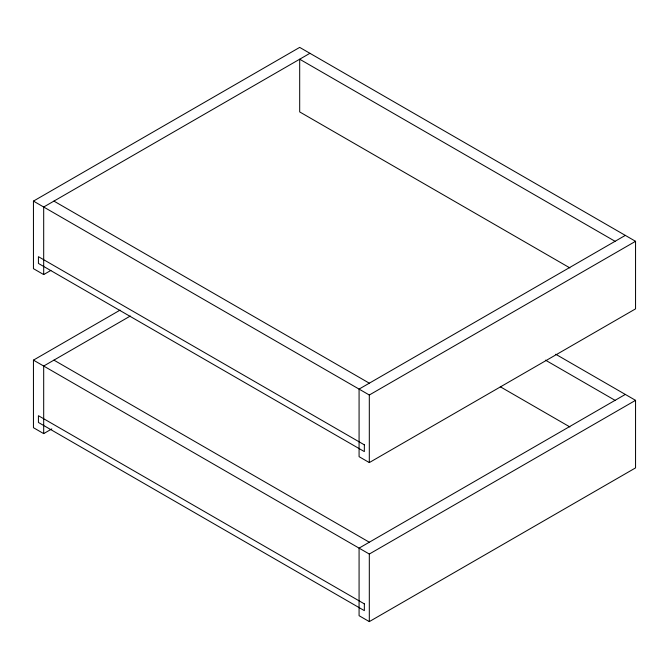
<?xml version="1.0" encoding="UTF-8"?>
<svg xmlns="http://www.w3.org/2000/svg" width="669" height="669" viewBox="0 0 669 669"><rect width="100%" height="100%" fill="white"/><g stroke="black" fill="none" stroke-linecap="round" stroke-linejoin="round"><path stroke-width="1" d="M50.911 270.41L43.686 274.574L33.45 268.662L33.45 201.101L299.687 47.39L635.55 241.3L635.55 308.869L369.313 462.58L359.077 456.668L359.077 389.099L625.314 235.388M309.923 53.303L43.686 207.014L43.686 274.574M51.814 428.921L43.686 433.612L33.45 427.7L33.45 360.131L120.085 310.115M130.33 316.027L43.686 366.043L43.686 433.612M33.45 201.101L369.313 395.011L635.55 241.3M625.314 394.426L359.077 548.128L359.077 615.697L369.313 621.61L635.55 467.899L635.55 400.338L555.73 354.252M33.45 360.131L369.313 554.041L635.55 400.338M615.07 241.3L299.687 59.215L299.687 111.915L569.888 267.918M545.486 360.156L615.07 400.338M500.303 386.774L569.888 426.947M53.93 201.101L369.313 383.186M53.93 360.131L369.313 542.216M369.313 395.011L369.313 462.58M369.313 554.041L369.313 621.61M364.346 444.843L38.426 256.67L38.426 263.427L364.346 451.6L364.346 444.843M364.346 603.873L38.426 415.708L38.426 422.465L364.346 610.63L364.346 603.873"/></g></svg>
